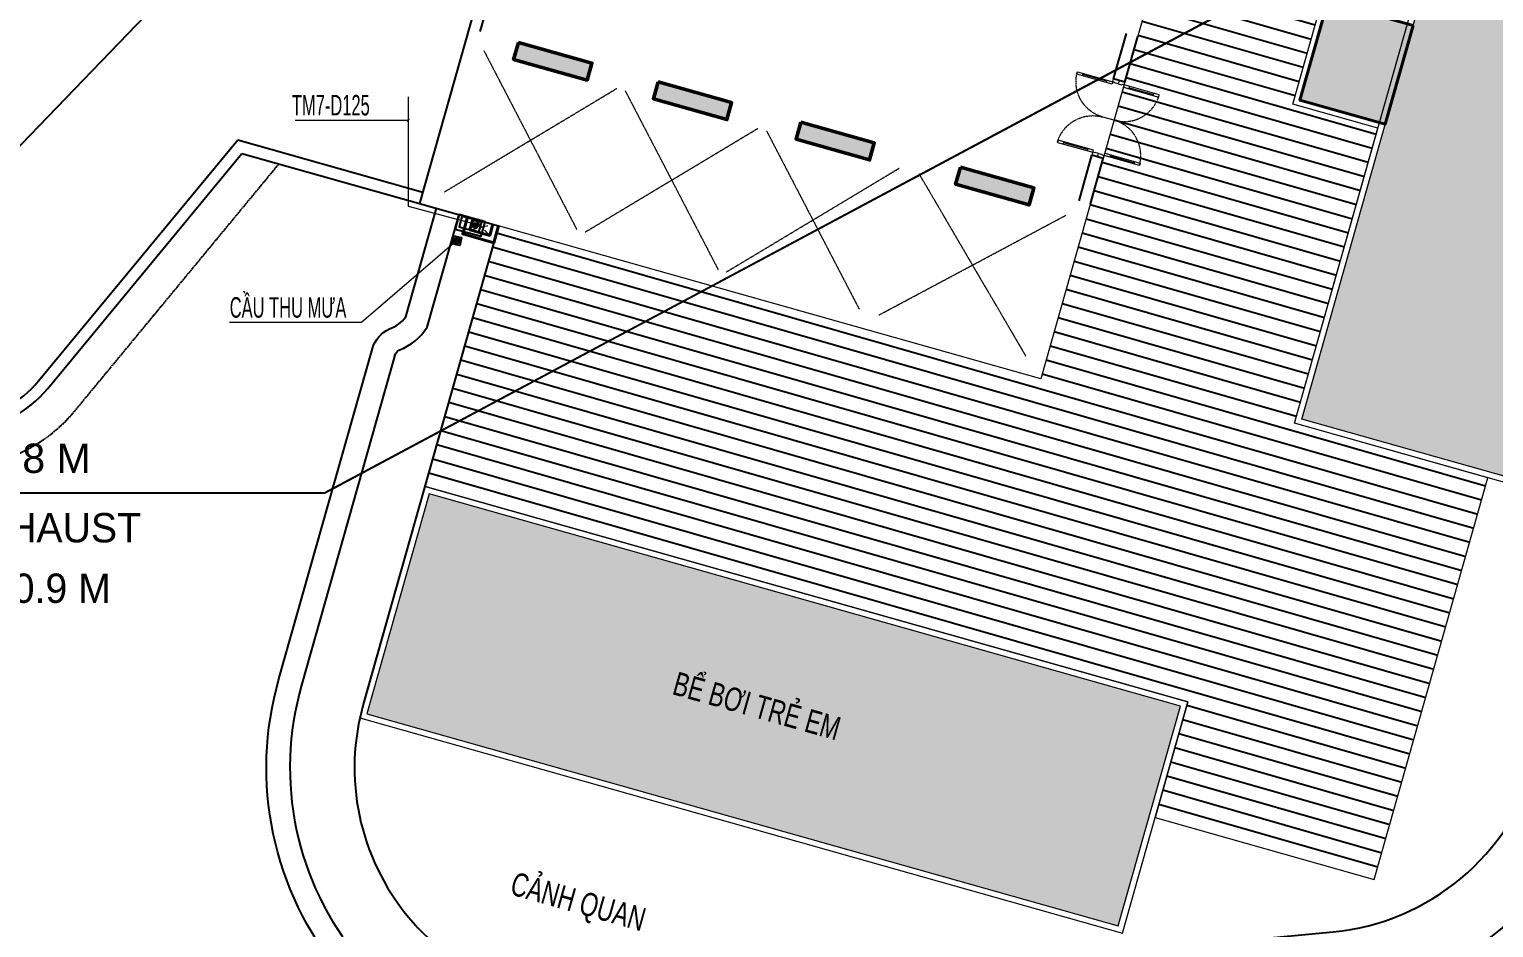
# Model space of a CAD drawing. Header units: millimetres. Extents: x -361340115 to 361596335, y -276742102 to 277032639.
# Drawn here: x 134533 to 159479, y 132469 to 147785 of the extents above; entities that cross this region are included whole.
import ezdxf
from ezdxf.enums import TextEntityAlignment as Align
from ezdxf.lldxf.tags import DXFTag

# ---------------------------------------------------------------- set-up
doc = ezdxf.new("R2010")
doc.units = ezdxf.units.MM
doc.header["$MEASUREMENT"] = 0
doc.linetypes.add('HIDDEN', pattern=[0.375, 0.25, -0.125])
doc.linetypes.add('Xref_NT1+NT2_MBDV Cot vach_220729$0$HIDDEN2', pattern=[0.1875, 0.125, -0.0625])
doc.layers.add('A-REVCLOUD', color=7, linetype='Continuous', true_color=0xfa291e)
for name, color, linetype in [('A-WALL-PATT', 251, 'Continuous'), ('Hydraulic - Thep V', 9, 'Continuous'), ('KT-Net manh', 139, 'Continuous'), ('KT-Tuong', 1, 'Continuous'), ('NDT text', 231, 'Continuous'), ('NDT Thiet bi', 40, 'Continuous'), ('ONG', 8, 'Continuous'), ('Xref_NT1+NT2_MBDV Cot vach_220729$0$ccu12-Thay', 7, 'Continuous'), ('Xref_NT1+NT2_MBDV Cot vach_220729$0$KT-Text', 7, 'Continuous'), ('Xref_NT1+NT2_MBDV Cot vach_220729$0$KT-Tuong', 1, 'Continuous'), ('ống thông hơi', 31, 'TH')]:
    doc.layers.add(name, color=color, linetype=linetype)
for name, color, linetype, lineweight in [('KT-Kich thuoc', 159, 'Continuous', 18), ('KT-lomo nuoc', 3, 'HIDDEN', 5), ('KT-Net cat', 1, 'Continuous', 40), ('KT-Net cot', 2, 'Continuous', 50), ('KT-Net thay', 7, 'Continuous', 15), ('SPE-MEP-HVAC', 140, 'Continuous', 0), ('Text _H2H', 7, 'Continuous', 18), ('Xref_NT1+NT2_MBDV Cot vach_220729$0$CUA', 37, 'Continuous', 13), ('Xref_NT1+NT2_MBDV Cot vach_220729$0$KT-Kich thuoc', 159, 'Continuous', 18)]:
    doc.layers.add(name, color=color, linetype=linetype, lineweight=lineweight)
doc.layers.add('MEP', color=130, linetype='Continuous', plot=False)
doc.styles.add('HBA-Text', font='GOTHIC.TTF')
doc.styles.get("Standard").update_dxf_attribs({"font": 'arial.ttf'})
doc.styles.add('TEXTKT', font='hoatbif.shx', dxfattribs={"width": 0.8})
doc.styles.add('uv-abc', font='uv-abc.shx', dxfattribs={"width": 0.85, "height": 150})
doc.styles.add('Xref_NT1+NT2_MBDV Cot vach_220729$0$Arial', font='arial.ttf', dxfattribs={"width": 0.7})
tags = doc.linetypes.add('TH', pattern='A,1143.876301,["TH",Standard,S=466.984787,R=0,X=0,Y=-199.758304],53.151103,-896.638454,1197.027404', length=3290.693262).pattern_tags.tags
tags[4] = DXFTag(74, 10)
doc.dimstyles.new('1-40', dxfattribs={"dimscale": 40, "dimtxt": 5, "dimasz": 1.4, "dimexe": 1.4, "dimexo": 0.5, "dimgap": 0.5, "dimtad": 1, "dimdec": 0, "dimzin": 0, "dimdsep": 46, "dimtxsty": 'TEXTKT', "dimblk": 'ARCHTICK', "dimcen": 1.2, "dimdle": 1.2, "dimclrd": 7, "dimclre": 7, "dimclrt": 7, "dimadec": 0, "dimazin": 0, "dimtfac": 0.04, "dimtdec": 0, "dimtix": 1, "dimtmove": 2, "dimatfit": 3, "dimfxl": 1, "dimtolj": 2, "dimtzin": 0, "dimlwd": 5, "dimlwe": 5, "dimarcsym": 0})

# ---------------------------------------------------------------- blocks, each defined once
blk = doc.blocks.new('*U20')
for p, q in [((-1260, -100), (-1300, -100)), ((-1280, -100), (-1280, -525)), ((-90, -100), (-50, -100)), ((-70, -100), (-70, -525)), ((-1260, -525), (-1300, -525)), ((-90, -525), (-50, -525))]:
    blk.add_line(p, q)
for points in [[(-1350, 100), (-1290, 100), (-1290, 40), (-1300, 40), (-1300, 0), (-1350, 0)], [(-1300, 0), (-1260, 0), (-1260, -625), (-1300, -625)], [(-50, 0), (-90, 0), (-90, -625), (-50, -625)], [(0, 100), (-60, 100), (-60, 40), (-50, 40), (-50, 0), (0, 0)]]:
    blk.add_lwpolyline(points, close=True)
at = {"linetype": 'Xref_NT1+NT2_MBDV Cot vach_220729$0$HIDDEN2'}
for centre, start, end in [((-1300, 0), 270, 0), ((-50, 0), 180, 270)]:
    blk.add_arc(centre, 625, start, end, dxfattribs=at)
blk = doc.blocks.new('*U125')
at = {"layer": 'KT-lomo nuoc', "ltscale": 500}
for p, q in [((90, -179), (-313, -157)), ((-223, -336), (0, 0))]:
    blk.add_line(p, q, dxfattribs=at)
blk.add_lwpolyline([(90, -179), (-223, -336), (-313, -157), (0, 0)], close=True, dxfattribs=at)
blk = doc.blocks.new('A$C06442E50')
at = {"layer": 'KT-Net cat', "elevation": 0}
for points in [[(-36906, -56873), (-36987, -57161), (-36458, -57311), (-36376, -57022)], [(-36809, -56900), (-36864, -57092), (-36527, -57187), (-36473, -56995)]]:
    blk.add_lwpolyline(points, dxfattribs=at)
at = {"layer": 'KT-lomo nuoc', "linetype": 'HIDDEN', "xscale": -0.9999999999999999, "rotation": 10.89765347559021}
blk.add_blockref('*U125', (-36809, -56900, 0), dxfattribs=at)
blk = doc.blocks.new('tang 22.1')
at = {"layer": 'A-REVCLOUD', "color": 6, "elevation": 0}
for points in [[(-33751.2, -6754), (-23197, -6754), (-11100.2, 5800.4)], [(-22600.4, -8146.8), (-13642.9, -8146.8), (2412.1, 445.9)]]:
    blk.add_lwpolyline(points, dxfattribs=at)
at = {"layer": 'A-REVCLOUD', "color": 6, "char_height": 500, "attachment_point": 1, "style": 'HBA-Text'}
for s, insert in [('OK{\\fArial|b0|i0|c0|p34;: 1.63X0.8 M}', (-22555, -7309, 0.1)), ('SMOKE EXHAUST', (-22529.4, -8493.2, 0.1)), ('DUCT: 1.1X0.9 M', (-22560.9, -9524.5, 0.1))]:
    blk.add_mtext_dynamic_manual_height_columns(s, width=15318.455, gutter_width=6.25, heights=[0], dxfattribs=dict(at, insert=insert))
blk = doc.blocks.new('A$C3d8987ab')
at = {"layer": 'ONG', "color": 1}
blk.add_blockref('tang 22.1', (75873, 20094.9, 0), dxfattribs=at)
blk = doc.blocks.new('BA')
at = {"layer": 'NDT Thiet bi'}
for p, q in [((-23606, -408374), (-23661, -408374)), ((-23606, -408374), (-23659, -408360)), ((-23606, -408374), (-23659, -408389)), ((-23606, -408374), (-23654, -408347)), ((-23606, -408374), (-23654, -408402)), ((-23645, -408335), (-23606, -408374)), ((-23645, -408413), (-23606, -408374)), ((-23606, -408374), (-23633, -408327)), ((-23606, -408374), (-23633, -408422)), ((-23606, -408374), (-23620, -408321)), ((-23606, -408374), (-23620, -408428)), ((-23606, -408391), (-23606, -408319)), ((-23606, -408374), (-23592, -408321)), ((-23606, -408374), (-23578, -408327)), ((-23567, -408335), (-23606, -408374)), ((-23606, -408374), (-23558, -408347)), ((-23606, -408374), (-23553, -408360)), ((-23606, -408374), (-23551, -408374)), ((-23606, -408374), (-23578, -408422)), ((-23606, -408374), (-23553, -408389)), ((-23606, -408374), (-23558, -408402)), ((-23567, -408413), (-23606, -408374)), ((-23606, -408374), (-23592, -408428)), ((-23606, -408391), (-23606, -408429)), ((-23589, -408374), (-23551, -408374))]:
    blk.add_line(p, q, dxfattribs=at)
blk.add_lwpolyline([(-23680, -408448), (-23532, -408448), (-23532, -408301), (-23680, -408301)], close=True, dxfattribs=at)
blk.add_circle((-23606, -408374), 55, dxfattribs=at)
blk = doc.blocks.new('_ARCHTICK')
at = {"color": 0, "linetype": 'ByBlock', "const_width": 0.15}
blk.add_lwpolyline([(-0.5, -0.5), (0.5, 0.5)], dxfattribs=at)
blk = doc.blocks.new('*U353')
h = blk.add_hatch(color=256)
edge = h.paths.add_edge_path()
edge.add_spline(control_points=[(-55, 0), (-39, -12), (-8, -36), (4, 39), (37, 14), (55, 0)], knot_values=[0, 0, 0, 0, 58.132459, 112.840763, 176.167011, 176.167011, 176.167011, 176.167011], degree=3, periodic=0)
edge.add_ellipse((0, 0), major_axis=(-38.9, 38.9), ratio=1, start_angle=225.0094, end_angle=315)
edge.add_ellipse((0, 0), major_axis=(-38.9, 38.9), ratio=1, start_angle=315, end_angle=405)
blk.add_circle((0, 0), 55)
blk.add_open_spline([(55, 0), (37, 14), (4, 39), (-8, -36), (-39, -12), (-55, 0)], degree=3, knots=[0, 0, 0, 0, 63.326248, 118.034553, 176.167011, 176.167011, 176.167011, 176.167011])
at = {"layer": 'Hydraulic - Thep V', "color": 2}
for p, q in [((-67, -59), (-66, -58)), ((-67, -62), (-66, -62)), ((-64, -62), (-64, -59)), ((-59, -62), (-59, -59)), ((-57, -59), (-57, -58)), ((-57, -62), (-57, -62)), ((57, -59), (57, -58)), ((57, -62), (57, -62)), ((59, -62), (59, -59)), ((64, -62), (64, -59)), ((66, -59), (66, -58)), ((66, -62), (66, -62))]:
    blk.add_line(p, q, dxfattribs=at)
at = {"layer": 'Hydraulic - Thep V', "const_width": 6.72}
blk.add_lwpolyline([(62, -79), (62, 3, 0.40574), (0, 63, 0.40574), (-62, 3), (-62, -79)], format="xyb", dxfattribs=at)
at = {"layer": 'Hydraulic - Thep V', "color": 2}
for points in [[(-56, -57), (-56, -58), (-67, -58), (-67, -57)], [(67, -57), (67, -58), (56, -58), (56, -57)]]:
    blk.add_lwpolyline(points, close=True, dxfattribs=at)
for points in [[(-67, -59), (-67, -62)], [(-57, -58), (-66, -58)], [(-57, -62), (-66, -62)], [(-66, -62), (-57, -62)], [(-57, -62), (-57, -59)], [(66, -58), (57, -58)], [(57, -59), (57, -62)], [(66, -62), (57, -62)], [(57, -62), (66, -62)], [(67, -62), (67, -59)]]:
    blk.add_lwpolyline(points, dxfattribs=at)
for centre, radius, start, end in [((-65, -61), 2.29, 57.0867, 122.9133), ((-65, -60), 2.29, 237.0867, 302.9133), ((-62, -67), 8.65, 73.2213, 106.7787), ((-62, -54), 8.65, 253.2213, 286.7787), ((-58, -61), 2.29, 57.0867, 122.9133), ((-58, -60), 2.29, 237.0867, 302.9133), ((58, -61), 2.29, 57.0867, 122.9133), ((58, -60), 2.29, 237.0867, 302.9133), ((62, -67), 8.65, 73.2213, 106.7787), ((62, -54), 8.65, 253.2213, 286.7787), ((65, -61), 2.29, 57.0867, 122.9133), ((65, -60), 2.29, 237.0867, 302.9133)]:
    blk.add_arc(centre, radius, start, end, dxfattribs=at)
blk = doc.blocks.new('RKWEWE')
at = {"extrusion": (3.93087e-07, 1.44166e-06, 1), "elevation": 0}
blk.add_lwpolyline([(141908, 144610), (142233, 144522), (142229, 144507), (141904, 144596)], close=True, dxfattribs=at)
at = {"layer": 'NDT text'}
for points in [[(142299, 144504), (141855, 144625), (141788, 144379), (142232, 144258)], [(142246, 144518), (141908, 144610), (141855, 144417), (142193, 144325)]]:
    blk.add_lwpolyline(points, close=True, dxfattribs=at)
at = {"xscale": -0.9341895732604869, "yscale": 0.9341895732604869, "zscale": 0.934189573260487, "rotation": 258.1214181317085}
blk.add_blockref('BA', (519684, 87233), dxfattribs=at)
at = {"layer": 'ống thông hơi', "ltscale": 0.6, "extrusion": (0.017281, 0.060938, 0.997992), "xscale": 1.136363636363638, "yscale": 1.136363636363638, "zscale": 1.136363636363638, "rotation": 359.9996045211237}
blk.add_blockref('*U353', (-97319, -177402, 11264), dxfattribs=at)
at = {"layer": 'NDT text', "ltscale": 0.2, "style": 'uv-abc', "width": 0.6}
for s, p in [('TM7-D125', (139006, 146316, 4)), ('CẦU THU MƯA', (137947, 142868))]:
    blk.add_text(s, height=350, dxfattribs=at).set_placement(p)
at = {"layer": 'Text _H2H', "color": 231}
for points, override in [([(142124, 144464, 5), (140990, 144763, 5), (140990, 146635, 5)], {"dimasz": 1.5, "dimtad": 0, "dimldrblk": 'Dot'}), ([(140990, 146232, 5), (139062, 146232, 5)], {"dimasz": 1.5, "dimtad": 0, "dimclrd": 7, "dimldrblk": 'ARCHTICK'}), ([(141810, 144176), (140190, 142785), (137942, 142785)], {"dimasz": 1, "dimtad": 0, "dimldrblk": 'Dot'})]:
    blk.add_leader(points, dimstyle='1-40', override=override, dxfattribs=at)
blk = doc.blocks.new('A$Cd3fdeb23')
blk.add_blockref('RKWEWE', (-181388, -20650, 0))
blk.add_blockref('A$C3d8987ab', (-104054, 107286, 0))

msp = doc.modelspace()

# ---------------------------------------------------------------- hatches: boundary and pattern name
at = {"layer": 'A-WALL-PATT', "transparency": 33554618}
h = msp.add_hatch(dxfattribs=at)
h.set_pattern_fill('ANSI31', color=256, scale=2000, angle=-61)
h.paths.add_polyline_path([(154266.9, 136317.4), (153710, 134346.3), (157445.5, 133290.8), (159381.1, 140141), (156087, 141071.8), (157507.1, 146096.4), (156055, 146506.7), (156585.3, 148383.3), (158037.1, 147973.1), (162300.5, 163060.8), (160859.1, 163484.9), (161394, 165360.2), (162830.8, 164937.4), (167892.2, 182849.6), (165429.7, 183545.4), (165425.6, 183547.1), (163697.9, 184035.3), (151765.5, 141824.4), (142527.3, 144434.9), (141275.6, 139988.4)])
edge = h.paths.add_edge_path(flags=16)
edge.add_line((165425.5, 183546.6), (164955.1, 181881.8))
edge.add_line((164955.1, 181881.8), (165917.4, 181609.9))
edge.add_line((165917.4, 181609.9), (166387.8, 183274.7))
h.paths.add_polyline_path([(160725.4, 166913.4), (161687.8, 166641.5), (161190.2, 164880.4), (160227.8, 165152.3)], flags=16)
h.paths.add_polyline_path([(155994, 150169), (156956.3, 149897.1), (156458.7, 148136.1), (155496.4, 148408)], flags=16)
at = {"layer": 'KT-Net manh', "true_color": 0x2776bb}
h = msp.add_hatch(dxfattribs=at)
h.set_pattern_fill('FLEX', color=152, scale=1000)
h.paths.add_polyline_path([(165619, 174437.1), (170759.1, 172984.7), (161350.5, 139688.4), (156210.5, 141140.9)])
h.paths.add_polyline_path([(154143.5, 136248.4), (141344.7, 139864.9), (140285.1, 136115.3), (153084, 132498.7)])
h.paths.add_polyline_path([(162899.8, 164814), (161448, 165224.2), (160972.2, 163540.1), (162423.9, 163129.9)], flags=17)
h.paths.add_polyline_path([(158106.2, 147849.7), (156654.4, 148259.9), (156178.5, 146575.8), (157630.3, 146165.6)])
at = {"layer": 'KT-Net manh'}
h = msp.add_hatch(dxfattribs=at)
h.set_pattern_fill('BTCT', color=256, scale=40)
h.set_pattern_definition([(50, (0, 0), (286.90407, -25.10085), [30, -330]), (355, (0, 0), (-55.50053, 300.87685), [24, -264]), (100.4514, (23.9, -2.1), (231.40375, 275.7758), [25.49608, -280.45684]), (46.1842, (0, 80), (426.8964, -66.2076), [45, -495]), (96.6356, (35.57, 74.5), (373.8651, 389.64715), [38.2441, -420.6852]), (351.1842, (0, 80), (373.8648, 389.6474), [36, -396]), (21, (40, 60), (238.76282, -161.04756), [30, -330]), (326, (40, 60), (97.32613, 290.06), [24, -264]), (71.4514, (59.9, 46.58), (336.08905, 129.0122), [25.49608, -280.45684]), (37.5, (0, 0), (4.86394, 133.15754), [0, -260.8, 0, -268, 0, -265]), (7.5, (0, 0), (105.227815, 157.76468), [0, -152.8, 0, -254.8, 0, -101]), (327.5, (-89.2, 0), (213.528974, -9.02195), [0, -100, 0, -312, 0, -414]), (317.5, (-129.2, 0), (233.27447, 40.042), [0, -130, 0, -207.2, 0, -294]), (45, (0, 0), (-106.06602, 106.06602), []), (45, (70.71, 0), (-106.06602, 106.06602), [])])
h.paths.add_polyline_path([(148574, 149376.9), (149825, 149023.4), (149743.4, 148734.7), (148492.4, 149088.2)])
h.paths.add_polyline_path([(146168.2, 150056.7), (147419.2, 149703.2), (147337.6, 149414.5), (146086.6, 149768)])
h.paths.add_polyline_path([(143762.4, 150736.5), (145013.4, 150383), (144931.8, 150094.3), (143680.8, 150447.8)])
h.paths.add_polyline_path([(142865, 147560.8), (144116.1, 147207.3), (144034.5, 146918.6), (142783.5, 147272.1)])
h.paths.add_polyline_path([(145246.8, 146887.8), (146497.8, 146534.3), (146416.2, 146245.6), (145165.2, 146599.1)])
h.paths.add_polyline_path([(147676.6, 146201.2), (148927.6, 145847.7), (148846.1, 145559), (147595.1, 145912.5)])
h.paths.add_polyline_path([(150395.2, 145433), (151646.2, 145079.5), (151564.6, 144790.8), (150313.6, 145144.3)])

# ---------------------------------------------------------------- linework, layer by layer
at = {"layer": 'KT-Net cat'}
msp.add_lwpolyline([(158106.2, 147849.7), (156654.4, 148259.9), (156178.5, 146575.8), (157630.3, 146165.6)], close=True, dxfattribs=at)
at = {"layer": 'KT-Net cot'}
for points in [[(142865, 147560.8), (144116.1, 147207.3), (144034.5, 146918.6), (142783.5, 147272.1)], [(145246.8, 146887.8), (146497.8, 146534.3), (146416.2, 146245.6), (145165.2, 146599.1)], [(147676.6, 146201.2), (148927.6, 145847.7), (148846.1, 145559), (147595.1, 145912.5)], [(150395.2, 145433), (151646.2, 145079.5), (151564.6, 144790.8), (150313.6, 145144.3)]]:
    msp.add_lwpolyline(points, close=True, dxfattribs=at)
at = {"layer": 'KT-Net thay'}
for points in [[(154266.9, 136317.4), (153710, 134346.3), (157445.5, 133290.8), (159381.1, 140141), (156087, 141071.8), (157507.1, 146096.4), (156055.1, 146506.8), (156585.3, 148383.4), (158037.1, 147973.1), (162300.5, 163060.8), (160854.6, 163469.4), (161389.6, 165344.6), (162830.8, 164937.4), (167892.2, 182849.6), (165429.8, 183545.4), (165425.6, 183547.1), (163697.9, 184035.3), (151765.5, 141824.4), (142527.3, 144434.9), (141275.6, 139988.4)], [(165550, 174560.5), (170882.5, 173053.7), (161419.6, 139565), (156087, 141071.8)], [(165619, 174437.1), (170759.1, 172984.7), (161350.5, 139688.4), (156210.5, 141140.9)], [(154266.9, 136317.4), (141275.6, 139988.4), (140161.7, 136046.2), (153153, 132375.3)], [(154143.5, 136248.4), (141344.7, 139864.9), (140285.1, 136115.3), (153084, 132498.7)]]:
    msp.add_lwpolyline(points, close=True, dxfattribs=at)
at = {"layer": 'KT-Tuong', "extrusion": (3.48745e-08, -1.82823e-08, 1)}
for p, q in [((138085, 145898), (141234.4, 145008)), ((138156.1, 145670), (141180, 144815.6))]:
    msp.add_line(p, q, dxfattribs=at)
at = {"layer": 'KT-Tuong', "extrusion": (-3.81165e-21, -3.29453e-06, 1), "elevation": 20}
for points in [[(110475.2, 133509.4), (122447, 148005.9, -0.4142136), (123854.8, 148140.1), (132028, 141390.4, 0.4147702), (134846.1, 141661.9), (138156.1, 145670)], [(125678.3, 146893.6), (132155.4, 141544.6, 0.4148003), (134691.7, 141789.1), (138085, 145898)]]:
    msp.add_lwpolyline(points, format="xyb", dxfattribs=at)
at = {"layer": 'SPE-MEP-HVAC', "linetype": 'HIDDEN', "ltscale": 5}
for points in [[(142278.2, 147414.9), (143859.9, 144370.1)], [(141598.4, 145009.1), (144539.7, 146775.9)], [(144684, 146735.1), (146265.7, 143690.3)], [(144004.2, 144329.3), (146945.5, 146096.1)], [(147089.8, 146055.3), (148671.5, 143010.5)], [(146410, 143649.5), (149351.3, 145416.3)], [(149688.1, 145321.1), (151510.3, 142208.3)], [(149008.3, 142915.3), (152190.1, 144614.1)]]:
    msp.add_lwpolyline(points, dxfattribs=at)
at = {"layer": 'Xref_NT1+NT2_MBDV Cot vach_220729$0$ccu12-Thay'}
for points in [[(144498.3, 156558.7), (144498.3, 156558.7), (143672.2, 153635.2), (141180, 144815.6), (142527.3, 144434.9), (140228.5, 136299.8, 0.5291999), (144435.2, 131230.4), (156743.8, 132397.2, 0.3082121), (160207.3, 135292)], [(161650.5, 134883, -0.3084016), (156887.9, 130904.1), (144578, 129737.2, -0.5289436), (138786.1, 136711.3), (140377.6, 142343.7, -0.2111738), (140668.7, 142679.6, 0.1470455), (140946.2, 142880.1), (141470, 144733.6)], [(140760, 142226.4, -0.1897824), (140828.4, 142312.1, 0.1613035), (141313.1, 142707.5), (141854.9, 144624.9)], [(140760, 142226.4, -0.1897824), (140828.4, 142312.1, 0.1613035), (141313.1, 142707.5), (141854.9, 144624.9)], [(140761, 142229.3), (139170.8, 136601.7, 0.5290007), (144539.9, 130135.3), (156849.5, 131302.3, 0.3083681), (161265.7, 134992.3)]]:
    msp.add_lwpolyline(points, format="xyb", dxfattribs=at)
at = {"layer": 'Xref_NT1+NT2_MBDV Cot vach_220729$0$ccu12-Thay', "linetype": 'HIDDEN', "ltscale": 25}
msp.add_lwpolyline([(87226.8, 140858.4, 0.0725017), (86293.1, 138913.8, 0.0502925), (83536, 126531.6, 0.0222997), (83124.3, 121053, 0.4964024), (89635.7, 116807.3), (98278.6, 120092, 0.0812642), (102191.9, 122536.9), (108772.9, 130505.7), (110937.9, 133127.3), (122907.2, 147626.2, -0.4142136), (123468.8, 147679.7), (131644.6, 140927.8, 0.4147016), (135309.2, 141280.4), (138787.1, 145491.8)], format="xyb", dxfattribs=at)
msp.add_lwpolyline([(87226.8, 140858.4, 0.0725017), (86293.1, 138913.8, 0.0502925), (83536, 126531.6, 0.0222997), (83124.3, 121053, 0.4964024), (89635.7, 116807.3), (98278.6, 120092, 0.0812642), (102191.9, 122536.9), (108772.9, 130505.7), (110937.9, 133127.3), (122907.2, 147626.2, -0.4142136), (123468.8, 147679.7), (131644.6, 140927.8, 0.4147016), (135309.2, 141280.4), (138787.1, 145491.8)], format="xyb", dxfattribs=at)
at = {"layer": 'Xref_NT1+NT2_MBDV Cot vach_220729$0$KT-Kich thuoc', "ltscale": 0.5}
msp.add_line((153011.6, 146234.2), (152819.2, 146288.6), dxfattribs=at)
at = {"layer": 'Xref_NT1+NT2_MBDV Cot vach_220729$0$KT-Tuong', "ltscale": 0.5}
for p, q in [((142215.5, 147744.4), (143031.2, 150631.3)), ((153002.7, 146938.2), (153222.3, 147715.3)), ((153195.2, 146883.8), (153414.8, 147660.9)), ((153195.2, 146883.8), (153002.7, 146938.2)), ((152416, 144862), (152635.6, 145639.1)), ((152608.5, 144807.6), (152828.1, 145584.7)), ((152828.1, 145584.7), (152635.6, 145639.1))]:
    msp.add_line(p, q, dxfattribs=at)

# ---------------------------------------------------------------- block references
at = {"layer": 'KT-Kich thuoc', "color": 2}
msp.add_blockref('A$C06442E50', (178903.6, 201456.9), dxfattribs=at)
at = {"layer": 'MEP'}
msp.add_blockref('A$C3d8987ab', (77334.7, 127936.3, 0), dxfattribs=at)
at = {"layer": 'Xref_NT1+NT2_MBDV Cot vach_220729$0$CUA', "xscale": -1, "rotation": 254.2212083034433}
msp.add_blockref('*U20', (153002.7, 146938.2), dxfattribs=at)
at = {"layer": 'Xref_NT1+NT2_MBDV Cot vach_220729$0$CUA', "rotation": 74.22120830339313}
msp.add_blockref('*U20', (153195.2, 146883.8), dxfattribs=at)

# ---------------------------------------------------------------- texts
at = {"layer": 'Xref_NT1+NT2_MBDV Cot vach_220729$0$KT-Text', "extrusion": (-7.84266e-08, 2.27976e-08, 1), "style": 'Xref_NT1+NT2_MBDV Cot vach_220729$0$Arial', "width": 0.7}
for s, p in [('BỂ BƠI TRẺ EM', (146872.8, 136057.8)), ('CẢNH QUAN', (143831.1, 132724.8))]:
    msp.add_text(s, height=400, rotation=344.22123, dxfattribs=at).set_placement(p, align=Align.CENTER)

# ---------------------------------------------------------------- next in the draw order: block references
at = {"layer": 'MEP'}
msp.add_blockref('A$Cd3fdeb23', (181388.2, 20650, 0), dxfattribs=at)

doc.saveas('drawing.dxf')
